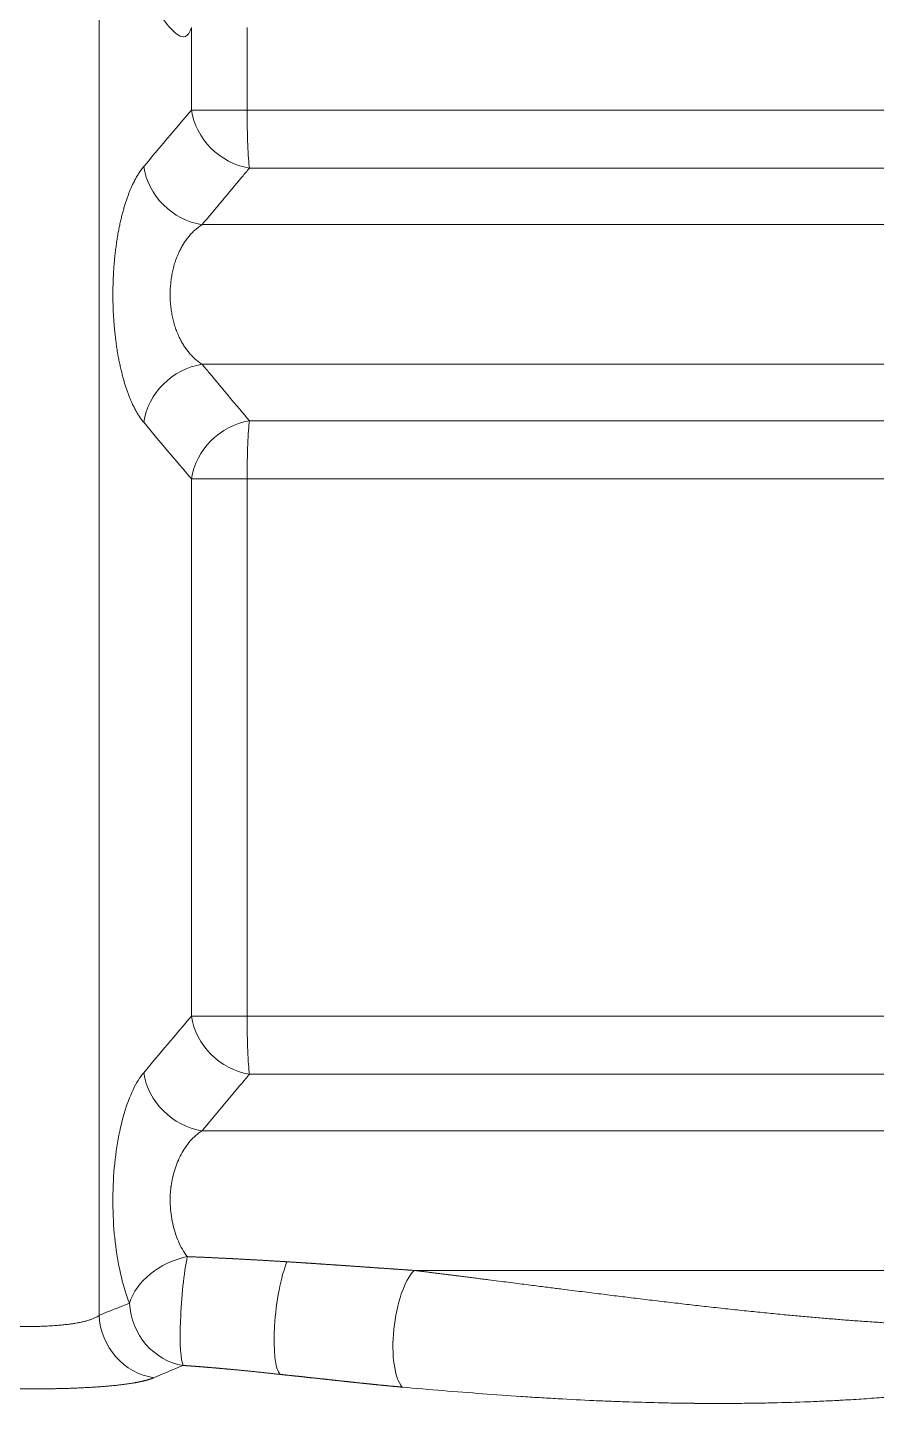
# Model space of a CAD drawing. Header units: millimetres. Extents: x 4664 to 8864, y -38 to 2932.
# Drawn here: x 8250.1 to 8267.56, y 1821.9 to 1850.22 of the extents above; entities that cross this region are included whole.
import ezdxf

# ---------------------------------------------------------------- set-up
doc = ezdxf.new("R2010")
doc.units = ezdxf.units.MM

msp = doc.modelspace()

# ---------------------------------------------------------------- linework, layer by layer
at = {"lineweight": 5}
for p, q in [((8251.568, 1823.71), (8251.568, 1853.103)), ((8253.468, 1850.215), (8253.468, 1848.517)), ((8254.613, 1848.517), (8254.613, 1850.215)), ((8253.468, 1848.517), (8307.049, 1848.517)), ((8254.662, 1847.323), (8306.637, 1847.323)), ((8253.688, 1846.158), (8309.972, 1846.158)), ((8253.688, 1843.285), (8282.217, 1843.285)), ((8275.474, 1842.119), (8254.662, 1842.119)), ((8253.468, 1840.925), (8274.846, 1840.925)), ((8253.468, 1840.925), (8253.468, 1829.869)), ((8254.613, 1829.869), (8254.613, 1840.925)), ((8253.468, 1829.869), (8274.846, 1829.869)), ((8254.662, 1828.674), (8275.474, 1828.674)), ((8253.688, 1827.509), (8282.217, 1827.509)), ((8258.049, 1824.636), (8309.972, 1824.636))]:
    msp.add_line(p, q, dxfattribs=at)
at = {"lineweight": 5, "extrusion": (0, 0, -1)}
for centre, major_axis, ratio, start_param, end_param in [((8254.695, 1848.517), (0.997, -0.843), 0.871092, 0.962939, 2.371211), ((8254.695, 1848.517), (0, 1.306), 0.063029, 3.557424, 4.712389), ((8253.714, 1847.352), (1, -0.84), 0.87029, 0.960013, 2.374005), ((8253.714, 1842.09), (1, 0.84), 0.87029, 3.909181, 5.323172), ((8254.695, 1840.925), (0.997, 0.843), 0.871092, 3.911974, 5.320246), ((8254.695, 1840.925), (0, 1.306), 0.063029, 4.712389, 5.867354), ((8254.695, 1829.869), (-0.997, 0.843), 0.871092, 4.104532, 5.512804), ((8254.695, 1829.869), (0, 1.306), 0.063029, 3.557424, 4.712389), ((8253.714, 1828.704), (-1, 0.84), 0.87029, 4.101606, 5.515597), ((8253.421, 1823.96), (-1.212, -0.485), 0.714518, 0.510791, 1.818857), ((8253.421, 1823.96), (0.095, 1.302), 0.121176, 3.317435, 5.530999), ((8255.488, 1823.766), (0.148, 1.298), 0.217615, 3.320457, 5.62619), ((8258.105, 1823.441), (0.16, 1.296), 0.35862, 3.471847, 5.83836), ((8270.221, 1788.775), (44.076, 0), 0.874817, 4.275413, 4.291011), ((8252.795, 1823.71), (-0.494, 1.209), 0.930648, 3.636054, 5.075781), ((8253.421, 1823.96), (-0.477, 1.216), 0.931354, 3.638724, 5.062539)]:
    msp.add_ellipse(centre, major_axis=major_axis, ratio=ratio, start_param=start_param, end_param=end_param, dxfattribs=at)
at = {"lineweight": 5}
for points, degree, knots in [([(8251.568, 1853.103), (8251.852, 1852.396), (8252.143, 1851.721), (8252.609, 1850.825), (8252.769, 1850.542), (8253.025, 1850.207), (8253.113, 1850.108), (8253.25, 1850.031), (8253.298, 1850.016), (8253.392, 1850.051), (8253.438, 1850.108), (8253.468, 1850.215)], 3, [0, 0, 0, 0, 0.5, 0.5, 0.75, 0.75, 0.875, 0.875, 0.9375, 0.9375, 1, 1, 1, 1]), ([(8252.486, 1847.352), (8252.349, 1847.189), (8252.176, 1846.798), (8252.073, 1846.49), (8251.988, 1846.145), (8251.921, 1845.762), (8251.875, 1845.354), (8251.852, 1844.93), (8251.852, 1844.507), (8251.876, 1844.081), (8251.921, 1843.679), (8251.988, 1843.295), (8252.074, 1842.951), (8252.176, 1842.644), (8252.349, 1842.253), (8252.486, 1842.09)], 2, [0, 0, 0, 0.125, 0.1875, 0.25, 0.3125, 0.375, 0.4375, 0.5, 0.5625, 0.625, 0.6875, 0.75, 0.8125, 0.875, 1, 1, 1]), ([(8253.688, 1846.158), (8253.962, 1846.486), (8254.236, 1846.814), (8254.561, 1847.202), (8254.611, 1847.262), (8254.662, 1847.323)], 3, [0, 0, 0, 0, 0.843933, 0.843933, 1, 1, 1, 1]), ([(8253.688, 1843.285), (8253.663, 1843.3), (8253.639, 1843.317), (8253.591, 1843.352), (8253.568, 1843.371), (8253.524, 1843.411), (8253.481, 1843.452), (8253.421, 1843.519), (8253.365, 1843.59), (8253.314, 1843.664), (8253.283, 1843.715), (8253.262, 1843.754), (8253.251, 1843.774), (8253.239, 1843.797), (8253.233, 1843.808), (8253.23, 1843.814), (8253.229, 1843.817), (8253.228, 1843.818), (8253.228, 1843.819), (8253.227, 1843.82), (8253.227, 1843.82), (8253.227, 1843.82), (8253.227, 1843.82), (8253.227, 1843.82), (8253.227, 1843.82), (8253.211, 1843.853), (8253.18, 1843.922), (8253.139, 1844.03), (8253.105, 1844.141), (8253.077, 1844.254), (8253.056, 1844.37), (8253.04, 1844.487), (8253.034, 1844.565), (8253.031, 1844.624), (8253.03, 1844.653), (8253.029, 1844.688), (8253.029, 1844.705), (8253.029, 1844.713), (8253.029, 1844.717), (8253.029, 1844.719), (8253.029, 1844.72), (8253.029, 1844.8), (8253.033, 1844.878), (8253.045, 1844.995), (8253.056, 1845.073), (8253.077, 1845.188), (8253.105, 1845.301), (8253.139, 1845.412), (8253.166, 1845.483), (8253.188, 1845.536), (8253.199, 1845.562), (8253.213, 1845.592), (8253.22, 1845.607), (8253.223, 1845.614), (8253.225, 1845.618), (8253.226, 1845.62), (8253.226, 1845.62), (8253.227, 1845.621), (8253.227, 1845.621), (8253.227, 1845.621), (8253.227, 1845.621), (8253.227, 1845.621), (8253.227, 1845.621), (8253.24, 1845.648), (8253.268, 1845.701), (8253.314, 1845.778), (8253.365, 1845.852), (8253.42, 1845.923), (8253.48, 1845.99), (8253.523, 1846.031), (8253.568, 1846.071), (8253.591, 1846.089), (8253.639, 1846.125), (8253.663, 1846.142), (8253.688, 1846.158)], 3, [0, 0, 0, 0, 0.03125, 0.03125, 0.0625, 0.0625, 0.09375, 0.125, 0.15625, 0.1875, 0.21875, 0.21875, 0.234375, 0.242187, 0.246094, 0.248047, 0.249023, 0.249512, 0.249756, 0.249878, 0.249939, 0.249969, 0.249985, 0.249985, 0.25, 0.25, 0.28125, 0.3125, 0.34375, 0.375, 0.40625, 0.4375, 0.46875, 0.46875, 0.484375, 0.492187, 0.496094, 0.498047, 0.499023, 0.499023, 0.5, 0.5, 0.5625, 0.5625, 0.59375, 0.625, 0.65625, 0.6875, 0.71875, 0.71875, 0.734375, 0.742187, 0.746094, 0.748047, 0.749023, 0.749512, 0.749756, 0.749878, 0.749939, 0.749969, 0.749985, 0.749985, 0.75, 0.75, 0.78125, 0.8125, 0.84375, 0.875, 0.90625, 0.9375, 0.9375, 0.96875, 0.96875, 1, 1, 1, 1]), ([(8254.662, 1842.119), (8254.388, 1842.446), (8254.114, 1842.774), (8253.79, 1843.163), (8253.739, 1843.224), (8253.688, 1843.285)], 3, [0, 0, 0, 0, 0.843933, 0.843933, 1, 1, 1, 1]), ([(8252.486, 1828.704), (8252.409, 1828.611), (8252.335, 1828.494), (8252.2, 1828.214), (8252.138, 1828.049), (8251.975, 1827.498), (8251.899, 1827.051), (8251.852, 1826.331), (8251.848, 1826.088), (8251.862, 1825.605), (8251.881, 1825.364), (8251.938, 1824.911), (8251.978, 1824.693), (8252.074, 1824.298), (8252.13, 1824.119), (8252.193, 1823.96)], 3, [0, 0, 0, 0, 0.125, 0.125, 0.25, 0.25, 0.5, 0.5, 0.625, 0.625, 0.75, 0.75, 0.875, 0.875, 1, 1, 1, 1]), ([(8253.688, 1827.509), (8253.962, 1827.838), (8254.236, 1828.166), (8254.561, 1828.553), (8254.611, 1828.614), (8254.662, 1828.674)], 3, [0, 0, 0, 0, 0.843933, 0.843933, 1, 1, 1, 1]), ([(8253.382, 1824.919), (8253.346, 1824.967), (8253.313, 1825.017), (8253.252, 1825.123), (8253.224, 1825.178), (8253.174, 1825.294), (8253.151, 1825.353), (8253.112, 1825.476), (8253.096, 1825.538), (8253.068, 1825.665), (8253.057, 1825.73), (8253.04, 1825.86), (8253.034, 1825.925), (8253.029, 1826.055), (8253.029, 1826.12), (8253.033, 1826.217), (8253.036, 1826.249), (8253.04, 1826.296), (8253.042, 1826.32), (8253.046, 1826.347), (8253.047, 1826.361), (8253.048, 1826.368), (8253.049, 1826.371), (8253.049, 1826.373), (8253.049, 1826.374), (8253.049, 1826.374), (8253.049, 1826.375), (8253.049, 1826.375), (8253.049, 1826.375), (8253.049, 1826.375), (8253.057, 1826.43), (8253.067, 1826.486), (8253.092, 1826.597), (8253.106, 1826.652), (8253.141, 1826.761), (8253.16, 1826.815), (8253.204, 1826.921), (8253.229, 1826.972), (8253.282, 1827.073), (8253.311, 1827.121), (8253.374, 1827.213), (8253.408, 1827.258), (8253.48, 1827.34), (8253.519, 1827.379), (8253.6, 1827.449), (8253.643, 1827.481), (8253.688, 1827.509)], 3, [0, 0, 0, 0, 0.0625, 0.0625, 0.125, 0.125, 0.1875, 0.1875, 0.25, 0.25, 0.3125, 0.3125, 0.375, 0.375, 0.4375, 0.4375, 0.46875, 0.46875, 0.484375, 0.492187, 0.496094, 0.498047, 0.499023, 0.499512, 0.499756, 0.499878, 0.499939, 0.499969, 0.499969, 0.5, 0.5, 0.5625, 0.5625, 0.625, 0.625, 0.6875, 0.6875, 0.75, 0.75, 0.8125, 0.8125, 0.875, 0.875, 0.9375, 0.9375, 1, 1, 1, 1]), ([(8255.433, 1824.813), (8255.425, 1824.814), (8255.41, 1824.815), (8255.387, 1824.816), (8255.364, 1824.818), (8255.34, 1824.819), (8255.317, 1824.82), (8255.294, 1824.822), (8255.271, 1824.823), (8255.248, 1824.825), (8255.224, 1824.826), (8255.201, 1824.828), (8255.178, 1824.829), (8255.155, 1824.83), (8255.131, 1824.832), (8255.108, 1824.833), (8255.084, 1824.835), (8255.061, 1824.836), (8255.038, 1824.837), (8255.014, 1824.839), (8254.991, 1824.84), (8254.967, 1824.841), (8254.943, 1824.843), (8254.92, 1824.844), (8254.896, 1824.845), (8254.873, 1824.847), (8254.849, 1824.848), (8254.825, 1824.85), (8254.802, 1824.851), (8254.778, 1824.852), (8254.754, 1824.854), (8254.73, 1824.855), (8254.706, 1824.856), (8254.683, 1824.857), (8254.659, 1824.859), (8254.635, 1824.86), (8254.611, 1824.861), (8254.587, 1824.863), (8254.563, 1824.864), (8254.539, 1824.865), (8254.515, 1824.867), (8254.491, 1824.868), (8254.467, 1824.869), (8254.443, 1824.87), (8254.419, 1824.872), (8254.394, 1824.873), (8254.37, 1824.874), (8254.346, 1824.875), (8254.322, 1824.877), (8254.297, 1824.878), (8254.273, 1824.879), (8254.249, 1824.88), (8254.225, 1824.881), (8254.2, 1824.883), (8254.176, 1824.884), (8254.151, 1824.885), (8254.127, 1824.886), (8254.102, 1824.887), (8254.078, 1824.889), (8254.053, 1824.89), (8254.029, 1824.891), (8254.004, 1824.892), (8253.98, 1824.893), (8253.955, 1824.894), (8253.931, 1824.896), (8253.906, 1824.897), (8253.881, 1824.898), (8253.856, 1824.899), (8253.832, 1824.9), (8253.807, 1824.901), (8253.782, 1824.902), (8253.757, 1824.903), (8253.732, 1824.905), (8253.708, 1824.906), (8253.683, 1824.907), (8253.658, 1824.908), (8253.633, 1824.909), (8253.608, 1824.91), (8253.583, 1824.911), (8253.558, 1824.912), (8253.533, 1824.913), (8253.508, 1824.914), (8253.483, 1824.915), (8253.458, 1824.916), (8253.432, 1824.917), (8253.407, 1824.918), (8253.39, 1824.919), (8253.382, 1824.919)], 3, [0, 0, 0, 0, 0.011294, 0.0226, 0.033916, 0.045244, 0.056583, 0.067933, 0.079294, 0.090667, 0.10205, 0.113445, 0.12485, 0.136267, 0.147695, 0.159135, 0.170585, 0.182047, 0.19352, 0.205003, 0.216499, 0.228005, 0.239522, 0.251051, 0.262591, 0.274142, 0.285704, 0.297278, 0.308862, 0.320458, 0.332065, 0.343683, 0.355313, 0.366953, 0.378605, 0.390268, 0.401942, 0.413628, 0.425325, 0.437033, 0.448752, 0.460482, 0.472224, 0.483977, 0.495741, 0.507516, 0.519302, 0.5311, 0.542909, 0.554729, 0.566561, 0.578404, 0.590258, 0.602123, 0.613999, 0.625887, 0.637786, 0.649696, 0.661618, 0.673551, 0.685495, 0.69745, 0.709417, 0.721394, 0.733384, 0.745384, 0.757396, 0.769419, 0.781453, 0.793498, 0.805555, 0.817623, 0.829703, 0.841793, 0.853895, 0.866008, 0.878133, 0.890269, 0.902416, 0.914574, 0.926744, 0.938925, 0.951117, 0.963321, 0.975536, 0.987762, 1, 1, 1, 1]), ([(8258.049, 1824.636), (8258.042, 1824.636), (8258.027, 1824.637), (8258.006, 1824.639), (8257.984, 1824.64), (8257.962, 1824.642), (8257.94, 1824.643), (8257.918, 1824.645), (8257.896, 1824.646), (8257.874, 1824.648), (8257.853, 1824.649), (8257.831, 1824.651), (8257.809, 1824.652), (8257.787, 1824.654), (8257.765, 1824.655), (8257.743, 1824.657), (8257.721, 1824.658), (8257.699, 1824.66), (8257.678, 1824.661), (8257.656, 1824.663), (8257.634, 1824.664), (8257.612, 1824.666), (8257.59, 1824.667), (8257.568, 1824.669), (8257.546, 1824.67), (8257.524, 1824.672), (8257.502, 1824.673), (8257.48, 1824.675), (8257.458, 1824.676), (8257.437, 1824.678), (8257.415, 1824.679), (8257.393, 1824.681), (8257.371, 1824.682), (8257.349, 1824.684), (8257.327, 1824.685), (8257.305, 1824.687), (8257.283, 1824.688), (8257.261, 1824.69), (8257.239, 1824.691), (8257.217, 1824.693), (8257.195, 1824.695), (8257.173, 1824.696), (8257.151, 1824.698), (8257.129, 1824.699), (8257.107, 1824.701), (8257.085, 1824.702), (8257.063, 1824.704), (8257.042, 1824.705), (8257.02, 1824.707), (8256.998, 1824.708), (8256.976, 1824.71), (8256.954, 1824.711), (8256.932, 1824.713), (8256.91, 1824.714), (8256.888, 1824.716), (8256.866, 1824.718), (8256.844, 1824.719), (8256.822, 1824.721), (8256.8, 1824.722), (8256.778, 1824.724), (8256.756, 1824.725), (8256.734, 1824.727), (8256.712, 1824.728), (8256.69, 1824.73), (8256.668, 1824.731), (8256.646, 1824.733), (8256.624, 1824.734), (8256.602, 1824.736), (8256.58, 1824.737), (8256.558, 1824.739), (8256.536, 1824.74), (8256.514, 1824.742), (8256.492, 1824.743), (8256.47, 1824.745), (8256.448, 1824.746), (8256.426, 1824.748), (8256.404, 1824.749), (8256.382, 1824.751), (8256.36, 1824.752), (8256.338, 1824.754), (8256.315, 1824.755), (8256.293, 1824.757), (8256.271, 1824.758), (8256.249, 1824.76), (8256.227, 1824.761), (8256.205, 1824.763), (8256.183, 1824.764), (8256.161, 1824.766), (8256.139, 1824.767), (8256.117, 1824.769), (8256.095, 1824.77), (8256.073, 1824.772), (8256.051, 1824.773), (8256.029, 1824.775), (8256.007, 1824.776), (8255.985, 1824.778), (8255.963, 1824.779), (8255.941, 1824.781), (8255.919, 1824.782), (8255.897, 1824.784), (8255.874, 1824.785), (8255.852, 1824.786), (8255.83, 1824.788), (8255.808, 1824.789), (8255.786, 1824.791), (8255.764, 1824.792), (8255.742, 1824.794), (8255.72, 1824.795), (8255.698, 1824.796), (8255.676, 1824.798), (8255.654, 1824.799), (8255.632, 1824.801), (8255.61, 1824.802), (8255.587, 1824.804), (8255.565, 1824.805), (8255.543, 1824.806), (8255.521, 1824.808), (8255.499, 1824.809), (8255.477, 1824.811), (8255.455, 1824.812), (8255.44, 1824.813), (8255.433, 1824.813)], 3, [0, 0, 0, 0, 0.008443, 0.016885, 0.025326, 0.033767, 0.042207, 0.050647, 0.059085, 0.067523, 0.075961, 0.084397, 0.092833, 0.101269, 0.109703, 0.118137, 0.12657, 0.135003, 0.143435, 0.151866, 0.160297, 0.168726, 0.177156, 0.185584, 0.194012, 0.202439, 0.210865, 0.219291, 0.227716, 0.236141, 0.244564, 0.252987, 0.26141, 0.269832, 0.278253, 0.286673, 0.295093, 0.303512, 0.31193, 0.320348, 0.328765, 0.337181, 0.345597, 0.354012, 0.362426, 0.37084, 0.379253, 0.387665, 0.396077, 0.404488, 0.412898, 0.421308, 0.429717, 0.438125, 0.446533, 0.45494, 0.463346, 0.471752, 0.480157, 0.488561, 0.496965, 0.505368, 0.51377, 0.522172, 0.530573, 0.538973, 0.547373, 0.555772, 0.56417, 0.572568, 0.580965, 0.589362, 0.597758, 0.606153, 0.614547, 0.622941, 0.631334, 0.639727, 0.648119, 0.65651, 0.664901, 0.673291, 0.68168, 0.690068, 0.698457, 0.706844, 0.715231, 0.723617, 0.732002, 0.740387, 0.748771, 0.757155, 0.765537, 0.77392, 0.782301, 0.790682, 0.799062, 0.807442, 0.815821, 0.8242, 0.832577, 0.840954, 0.849331, 0.857707, 0.866082, 0.874457, 0.882831, 0.891204, 0.899577, 0.907949, 0.91632, 0.924691, 0.933061, 0.941431, 0.9498, 0.958168, 0.966536, 0.974903, 0.983269, 0.991635, 1, 1, 1, 1]), ([(8270.267, 1823.471), (8270.261, 1823.471), (8270.249, 1823.471), (8270.231, 1823.471), (8270.213, 1823.471), (8270.195, 1823.471), (8270.177, 1823.471), (8270.159, 1823.471), (8270.141, 1823.471), (8270.123, 1823.471), (8270.105, 1823.471), (8270.087, 1823.471), (8270.069, 1823.471), (8270.051, 1823.471), (8270.033, 1823.472), (8270.015, 1823.472), (8269.997, 1823.472), (8269.978, 1823.472), (8269.96, 1823.472), (8269.942, 1823.472), (8269.924, 1823.472), (8269.906, 1823.473), (8269.887, 1823.473), (8269.869, 1823.473), (8269.851, 1823.473), (8269.833, 1823.474), (8269.814, 1823.474), (8269.796, 1823.474), (8269.778, 1823.474), (8269.759, 1823.475), (8269.741, 1823.475), (8269.723, 1823.475), (8269.704, 1823.475), (8269.686, 1823.476), (8269.667, 1823.476), (8269.649, 1823.476), (8269.63, 1823.477), (8269.612, 1823.477), (8269.593, 1823.477), (8269.575, 1823.478), (8269.556, 1823.478), (8269.538, 1823.479), (8269.519, 1823.479), (8269.501, 1823.479), (8269.482, 1823.48), (8269.463, 1823.48), (8269.445, 1823.481), (8269.426, 1823.481), (8269.408, 1823.482), (8269.389, 1823.482), (8269.37, 1823.482), (8269.351, 1823.483), (8269.333, 1823.483), (8269.314, 1823.484), (8269.295, 1823.485), (8269.276, 1823.485), (8269.258, 1823.486), (8269.239, 1823.486), (8269.22, 1823.487), (8269.201, 1823.487), (8269.182, 1823.488), (8269.163, 1823.488), (8269.144, 1823.489), (8269.126, 1823.49), (8269.107, 1823.49), (8269.088, 1823.491), (8269.069, 1823.491), (8269.05, 1823.492), (8269.031, 1823.493), (8269.012, 1823.493), (8268.993, 1823.494), (8268.974, 1823.495), (8268.955, 1823.495), (8268.935, 1823.496), (8268.916, 1823.497), (8268.897, 1823.498), (8268.878, 1823.498), (8268.859, 1823.499), (8268.84, 1823.5), (8268.821, 1823.501), (8268.801, 1823.501), (8268.782, 1823.502), (8268.763, 1823.503), (8268.744, 1823.504), (8268.724, 1823.505), (8268.705, 1823.505), (8268.595, 1823.51), (8268.39, 1823.52), (8268.09, 1823.536), (8267.782, 1823.554), (8267.465, 1823.575), (8267.202, 1823.594), (8266.996, 1823.609), (8266.848, 1823.621), (8266.699, 1823.633), (8266.549, 1823.645), (8266.398, 1823.658), (8266.245, 1823.671), (8266.091, 1823.685), (8265.935, 1823.699), (8265.778, 1823.713), (8265.554, 1823.735), (8265.257, 1823.764), (8264.886, 1823.802), (8264.503, 1823.843), (8264.123, 1823.884), (8263.748, 1823.927), (8263.378, 1823.97), (8262.995, 1824.015), (8262.62, 1824.06), (8262.251, 1824.105), (8261.884, 1824.151), (8261.497, 1824.199), (8261.189, 1824.238), (8260.965, 1824.266), (8260.826, 1824.284), (8260.678, 1824.303), (8260.519, 1824.323), (8260.351, 1824.344), (8260.173, 1824.367), (8259.984, 1824.391), (8259.785, 1824.417), (8259.609, 1824.439), (8259.461, 1824.458), (8259.344, 1824.473), (8259.231, 1824.487), (8259.123, 1824.501), (8259.019, 1824.514), (8258.919, 1824.527), (8258.823, 1824.539), (8258.732, 1824.55), (8258.644, 1824.561), (8258.561, 1824.572), (8258.482, 1824.582), (8258.408, 1824.591), (8258.338, 1824.6), (8258.272, 1824.608), (8258.21, 1824.616), (8258.153, 1824.623), (8258.1, 1824.63), (8258.066, 1824.634), (8258.049, 1824.636)], 3, [0, 0, 0, 0, 0.001403, 0.002808, 0.004214, 0.005622, 0.007032, 0.008443, 0.009856, 0.01127, 0.012686, 0.014104, 0.015523, 0.016944, 0.018367, 0.019791, 0.021217, 0.022645, 0.024074, 0.025505, 0.026937, 0.028371, 0.029807, 0.031245, 0.032684, 0.034125, 0.035568, 0.037012, 0.038458, 0.039906, 0.041355, 0.042806, 0.044259, 0.045713, 0.047169, 0.048627, 0.050087, 0.051548, 0.053011, 0.054475, 0.055942, 0.05741, 0.05888, 0.060351, 0.061825, 0.0633, 0.064776, 0.066255, 0.067735, 0.069217, 0.0707, 0.072186, 0.073673, 0.075162, 0.076653, 0.078145, 0.079639, 0.081135, 0.082633, 0.084132, 0.085633, 0.087136, 0.088641, 0.090148, 0.091656, 0.093166, 0.094678, 0.096191, 0.097707, 0.099224, 0.100743, 0.102264, 0.103786, 0.105311, 0.106837, 0.108365, 0.109895, 0.111426, 0.11296, 0.114495, 0.116032, 0.117571, 0.119111, 0.120654, 0.122198, 0.123744, 0.125292, 0.148749, 0.172956, 0.197922, 0.223653, 0.250157, 0.262099, 0.274161, 0.286342, 0.298644, 0.311068, 0.323613, 0.33628, 0.34907, 0.361983, 0.37502, 0.40466, 0.43536, 0.467127, 0.499968, 0.529724, 0.560471, 0.592216, 0.624965, 0.653813, 0.684259, 0.716308, 0.749969, 0.760607, 0.772055, 0.784313, 0.797384, 0.811268, 0.825968, 0.841484, 0.857818, 0.874972, 0.884887, 0.894455, 0.903675, 0.912547, 0.92107, 0.929244, 0.937069, 0.944545, 0.95167, 0.958445, 0.96487, 0.970943, 0.976665, 0.982036, 0.987055, 0.991722, 0.996037, 1, 1, 1, 1]), ([(8251.568, 1823.71), (8251.543, 1823.691), (8251.512, 1823.673), (8251.458, 1823.648), (8251.42, 1823.632), (8251.355, 1823.61), (8251.282, 1823.589), (8251.202, 1823.57), (8251.115, 1823.553), (8251.022, 1823.538), (8250.922, 1823.525), (8250.817, 1823.513), (8250.706, 1823.503), (8250.591, 1823.495), (8250.472, 1823.489), (8250.349, 1823.484), (8250.266, 1823.482), (8250.203, 1823.482), (8250.171, 1823.481), (8250.134, 1823.481), (8250.115, 1823.481), (8250.106, 1823.481), (8250.101, 1823.481), (8250.099, 1823.481), (8250.098, 1823.481), (8250.097, 1823.481), (8250.097, 1823.481), (8250.097, 1823.481), (8250.097, 1823.481), (8250.097, 1823.481), (8250.097, 1823.481), (8250.097, 1823.481), (8250.096, 1823.481), (8250.096, 1823.481), (8250.096, 1823.481), (8250.096, 1823.481), (8250.096, 1823.481), (8250.096, 1823.481), (8250.095, 1823.481), (8250.094, 1823.481), (8250.092, 1823.481), (8250.088, 1823.481), (8250.078, 1823.481), (8250.06, 1823.481), (8250.023, 1823.481), (8249.991, 1823.482), (8249.928, 1823.482), (8249.844, 1823.484), (8249.722, 1823.489), (8249.602, 1823.495), (8249.487, 1823.503), (8249.376, 1823.513), (8249.271, 1823.524), (8249.171, 1823.538), (8249.077, 1823.553), (8248.99, 1823.57), (8248.91, 1823.589), (8248.837, 1823.61), (8248.772, 1823.632), (8248.733, 1823.648), (8248.679, 1823.673), (8248.649, 1823.691), (8248.623, 1823.71)], 3, [0, 0, 0, 0, 0.0625, 0.0625, 0.09375, 0.125, 0.15625, 0.1875, 0.21875, 0.25, 0.28125, 0.3125, 0.34375, 0.375, 0.40625, 0.4375, 0.46875, 0.46875, 0.484375, 0.492188, 0.496094, 0.498047, 0.499023, 0.499512, 0.499756, 0.499878, 0.499939, 0.499969, 0.499985, 0.499992, 0.499992, 0.5, 0.5, 0.500244, 0.500275, 0.500275, 0.500305, 0.500305, 0.500366, 0.500488, 0.500977, 0.501953, 0.503906, 0.507813, 0.515625, 0.53125, 0.53125, 0.5625, 0.59375, 0.625, 0.65625, 0.6875, 0.71875, 0.75, 0.78125, 0.8125, 0.84375, 0.875, 0.90625, 0.9375, 0.9375, 1, 1, 1, 1]), ([(8253.3, 1822.68), (8253.306, 1822.68), (8253.319, 1822.679), (8253.338, 1822.677), (8253.358, 1822.676), (8253.377, 1822.674), (8253.397, 1822.673), (8253.416, 1822.672), (8253.435, 1822.67), (8253.455, 1822.669), (8253.474, 1822.667), (8253.493, 1822.666), (8253.512, 1822.664), (8253.532, 1822.663), (8253.551, 1822.661), (8253.57, 1822.66), (8253.589, 1822.658), (8253.608, 1822.657), (8253.627, 1822.655), (8253.646, 1822.654), (8253.665, 1822.652), (8253.684, 1822.651), (8253.704, 1822.649), (8253.722, 1822.648), (8253.741, 1822.646), (8253.76, 1822.645), (8253.779, 1822.643), (8253.798, 1822.641), (8253.817, 1822.64), (8253.836, 1822.638), (8253.855, 1822.637), (8253.874, 1822.635), (8253.892, 1822.634), (8253.911, 1822.632), (8253.93, 1822.63), (8253.949, 1822.629), (8253.967, 1822.627), (8253.986, 1822.626), (8254.005, 1822.624), (8254.023, 1822.622), (8254.042, 1822.621), (8254.061, 1822.619), (8254.079, 1822.617), (8254.098, 1822.616), (8254.116, 1822.614), (8254.135, 1822.612), (8254.153, 1822.611), (8254.172, 1822.609), (8254.19, 1822.607), (8254.209, 1822.606), (8254.227, 1822.604), (8254.245, 1822.602), (8254.264, 1822.601), (8254.282, 1822.599), (8254.307, 1822.597), (8254.34, 1822.594), (8254.379, 1822.59), (8254.418, 1822.586), (8254.457, 1822.583), (8254.495, 1822.579), (8254.534, 1822.575), (8254.573, 1822.571), (8254.611, 1822.567), (8254.65, 1822.564), (8254.688, 1822.56), (8254.727, 1822.556), (8254.765, 1822.552), (8254.803, 1822.548), (8254.841, 1822.544), (8254.879, 1822.54), (8254.917, 1822.536), (8254.955, 1822.532), (8254.993, 1822.528), (8255.031, 1822.524), (8255.068, 1822.52), (8255.106, 1822.516), (8255.143, 1822.512), (8255.181, 1822.508), (8255.218, 1822.503), (8255.255, 1822.499), (8255.28, 1822.497), (8255.292, 1822.495)], 3, [0, 0, 0, 0, 0.00967, 0.019331, 0.028983, 0.038625, 0.048257, 0.05788, 0.067493, 0.077097, 0.086691, 0.096276, 0.105852, 0.115418, 0.124974, 0.134521, 0.144059, 0.153587, 0.163106, 0.172615, 0.182115, 0.191606, 0.201087, 0.210559, 0.220021, 0.229474, 0.238918, 0.248352, 0.257777, 0.267193, 0.276599, 0.285996, 0.295383, 0.304762, 0.314131, 0.323491, 0.332841, 0.342182, 0.351514, 0.360837, 0.370151, 0.379455, 0.38875, 0.398036, 0.407312, 0.416579, 0.425838, 0.435087, 0.444326, 0.453557, 0.462778, 0.471991, 0.481194, 0.490388, 0.499573, 0.519215, 0.538825, 0.558402, 0.577948, 0.597461, 0.616943, 0.636393, 0.65581, 0.675197, 0.694551, 0.713874, 0.733166, 0.752426, 0.771655, 0.790853, 0.81002, 0.829156, 0.848261, 0.867335, 0.886379, 0.905391, 0.924374, 0.943326, 0.962247, 0.981139, 1, 1, 1, 1]), ([(8247.495, 1822.428), (8247.496, 1822.428), (8247.498, 1822.427), (8247.5, 1822.426), (8247.503, 1822.424), (8247.506, 1822.423), (8247.509, 1822.422), (8247.511, 1822.421), (8247.514, 1822.42), (8247.517, 1822.419), (8247.52, 1822.418), (8247.523, 1822.417), (8247.526, 1822.416), (8247.529, 1822.414), (8247.531, 1822.413), (8247.534, 1822.412), (8247.537, 1822.411), (8247.54, 1822.41), (8247.543, 1822.409), (8247.546, 1822.408), (8247.549, 1822.407), (8247.552, 1822.406), (8247.556, 1822.405), (8247.559, 1822.404), (8247.562, 1822.402), (8247.565, 1822.401), (8247.568, 1822.4), (8247.571, 1822.399), (8247.574, 1822.398), (8247.578, 1822.397), (8247.581, 1822.396), (8247.584, 1822.395), (8247.587, 1822.394), (8247.591, 1822.393), (8247.594, 1822.392), (8247.597, 1822.391), (8247.601, 1822.39), (8247.604, 1822.389), (8247.607, 1822.388), (8247.611, 1822.387), (8247.614, 1822.386), (8247.618, 1822.385), (8247.621, 1822.384), (8247.624, 1822.383), (8247.628, 1822.382), (8247.631, 1822.381), (8247.635, 1822.38), (8247.639, 1822.379), (8247.642, 1822.378), (8247.646, 1822.377), (8247.649, 1822.376), (8247.653, 1822.375), (8247.657, 1822.374), (8247.66, 1822.373), (8247.664, 1822.372), (8247.668, 1822.371), (8247.671, 1822.37), (8247.675, 1822.369), (8247.679, 1822.368), (8247.683, 1822.367), (8247.686, 1822.366), (8247.69, 1822.365), (8247.694, 1822.364), (8247.698, 1822.363), (8247.702, 1822.362), (8247.706, 1822.361), (8247.71, 1822.36), (8247.714, 1822.359), (8247.718, 1822.358), (8247.722, 1822.357), (8247.726, 1822.356), (8247.73, 1822.355), (8247.734, 1822.355), (8247.738, 1822.354), (8247.742, 1822.353), (8247.746, 1822.352), (8247.75, 1822.351), (8247.754, 1822.35), (8247.758, 1822.349), (8247.762, 1822.348), (8247.767, 1822.347), (8247.771, 1822.346), (8247.775, 1822.345), (8247.779, 1822.345), (8247.783, 1822.344), (8247.788, 1822.343), (8247.792, 1822.342), (8247.796, 1822.341), (8247.801, 1822.34), (8247.805, 1822.339), (8247.809, 1822.338), (8247.814, 1822.337), (8247.818, 1822.337), (8247.823, 1822.336), (8247.827, 1822.335), (8247.832, 1822.334), (8247.836, 1822.333), (8247.841, 1822.332), (8247.845, 1822.331), (8247.85, 1822.331), (8247.854, 1822.33), (8247.859, 1822.329), (8247.863, 1822.328), (8247.868, 1822.327), (8247.873, 1822.326), (8247.877, 1822.325), (8247.882, 1822.325), (8247.887, 1822.324), (8247.924, 1822.317), (8247.996, 1822.305), (8248.109, 1822.29), (8248.23, 1822.275), (8248.358, 1822.262), (8248.493, 1822.25), (8248.634, 1822.239), (8248.782, 1822.23), (8248.934, 1822.221), (8249.091, 1822.214), (8249.232, 1822.209), (8249.355, 1822.205), (8249.459, 1822.202), (8249.564, 1822.2), (8249.67, 1822.198), (8249.776, 1822.197), (8249.882, 1822.196), (8249.99, 1822.195), (8250.078, 1822.195), (8250.148, 1822.195), (8250.198, 1822.195), (8250.248, 1822.195), (8250.298, 1822.196), (8250.348, 1822.196), (8250.398, 1822.197), (8250.447, 1822.197), (8250.497, 1822.198), (8250.547, 1822.199), (8250.596, 1822.2), (8250.646, 1822.201), (8250.695, 1822.202), (8250.744, 1822.203), (8250.794, 1822.204), (8250.843, 1822.206), (8250.892, 1822.207), (8250.964, 1822.209), (8251.058, 1822.213), (8251.172, 1822.218), (8251.283, 1822.223), (8251.392, 1822.229), (8251.498, 1822.235), (8251.601, 1822.242), (8251.682, 1822.249), (8251.741, 1822.254), (8251.781, 1822.257), (8251.82, 1822.261), (8251.858, 1822.265), (8251.896, 1822.268), (8251.933, 1822.272), (8251.97, 1822.276), (8252.006, 1822.28), (8252.041, 1822.285), (8252.076, 1822.289), (8252.11, 1822.294), (8252.143, 1822.298), (8252.176, 1822.303), (8252.209, 1822.308), (8252.24, 1822.313), (8252.271, 1822.318), (8252.294, 1822.322), (8252.31, 1822.325), (8252.319, 1822.326), (8252.327, 1822.328), (8252.336, 1822.329), (8252.344, 1822.331), (8252.352, 1822.333), (8252.361, 1822.334), (8252.369, 1822.336), (8252.377, 1822.337), (8252.385, 1822.339), (8252.393, 1822.341), (8252.401, 1822.342), (8252.409, 1822.344), (8252.417, 1822.345), (8252.424, 1822.347), (8252.432, 1822.349), (8252.44, 1822.35), (8252.447, 1822.352), (8252.455, 1822.354), (8252.462, 1822.356), (8252.47, 1822.357), (8252.477, 1822.359), (8252.484, 1822.361), (8252.491, 1822.362), (8252.498, 1822.364), (8252.505, 1822.366), (8252.512, 1822.368), (8252.519, 1822.37), (8252.526, 1822.371), (8252.533, 1822.373), (8252.54, 1822.375), (8252.546, 1822.377), (8252.553, 1822.379), (8252.559, 1822.38), (8252.566, 1822.382), (8252.572, 1822.384), (8252.579, 1822.386), (8252.585, 1822.388), (8252.591, 1822.39), (8252.597, 1822.392), (8252.603, 1822.394), (8252.609, 1822.396), (8252.615, 1822.398), (8252.621, 1822.4), (8252.627, 1822.401), (8252.633, 1822.403), (8252.638, 1822.405), (8252.644, 1822.407), (8252.649, 1822.409), (8252.655, 1822.411), (8252.66, 1822.413), (8252.666, 1822.415), (8252.671, 1822.418), (8252.676, 1822.42), (8252.681, 1822.422), (8252.686, 1822.424), (8252.691, 1822.426), (8252.695, 1822.427), (8252.696, 1822.428)], 3, [0, 0, 0, 0, 0.001188, 0.002374, 0.003561, 0.004746, 0.005931, 0.007116, 0.0083, 0.009483, 0.010666, 0.011848, 0.01303, 0.014211, 0.015391, 0.016571, 0.017751, 0.01893, 0.020108, 0.021286, 0.022464, 0.023641, 0.024817, 0.025994, 0.027169, 0.028345, 0.029519, 0.030694, 0.031868, 0.033041, 0.034214, 0.035387, 0.03656, 0.037732, 0.038903, 0.040075, 0.041246, 0.042416, 0.043587, 0.044757, 0.045927, 0.047096, 0.048265, 0.049434, 0.050603, 0.051771, 0.052939, 0.054107, 0.055274, 0.056442, 0.057609, 0.058776, 0.059943, 0.061109, 0.062276, 0.063442, 0.064608, 0.065774, 0.06694, 0.068105, 0.069271, 0.070436, 0.071601, 0.072767, 0.073932, 0.075097, 0.076261, 0.077426, 0.078591, 0.079756, 0.080921, 0.082085, 0.08325, 0.084415, 0.085579, 0.086744, 0.087909, 0.089073, 0.090238, 0.091403, 0.092568, 0.093733, 0.094898, 0.096063, 0.097228, 0.098393, 0.099558, 0.100724, 0.101889, 0.103055, 0.104221, 0.105387, 0.106553, 0.107719, 0.108886, 0.110053, 0.111219, 0.112387, 0.113554, 0.114721, 0.115889, 0.117057, 0.118225, 0.119394, 0.120563, 0.121732, 0.122901, 0.124071, 0.125241, 0.150482, 0.175511, 0.20042, 0.225306, 0.250265, 0.275471, 0.300471, 0.32537, 0.35027, 0.375276, 0.391019, 0.406675, 0.422272, 0.437834, 0.45339, 0.468966, 0.484588, 0.500283, 0.507584, 0.514876, 0.522162, 0.529445, 0.536727, 0.544011, 0.5513, 0.558597, 0.565904, 0.573225, 0.580561, 0.587917, 0.595294, 0.602695, 0.610124, 0.617582, 0.625071, 0.643141, 0.661082, 0.678932, 0.696727, 0.714507, 0.732309, 0.750171, 0.757518, 0.764853, 0.772179, 0.779498, 0.786812, 0.794124, 0.801437, 0.808752, 0.816072, 0.8234, 0.830737, 0.838088, 0.845452, 0.852834, 0.860236, 0.867659, 0.875107, 0.877259, 0.87941, 0.88156, 0.883709, 0.885857, 0.888004, 0.890151, 0.892297, 0.894443, 0.896588, 0.898732, 0.900876, 0.90302, 0.905163, 0.907306, 0.909449, 0.911592, 0.913735, 0.915877, 0.91802, 0.920162, 0.922305, 0.924448, 0.926591, 0.928735, 0.930879, 0.933023, 0.935168, 0.937313, 0.939459, 0.941605, 0.943752, 0.9459, 0.948049, 0.950199, 0.952349, 0.9545, 0.956653, 0.958806, 0.960961, 0.963117, 0.965274, 0.967432, 0.969592, 0.971753, 0.973916, 0.97608, 0.978245, 0.980413, 0.982582, 0.984752, 0.986925, 0.989099, 0.991275, 0.993453, 0.995633, 0.997816, 1, 1, 1, 1]), ([(8255.292, 1822.495), (8255.298, 1822.495), (8255.311, 1822.493), (8255.329, 1822.491), (8255.348, 1822.489), (8255.366, 1822.487), (8255.384, 1822.486), (8255.403, 1822.484), (8255.421, 1822.482), (8255.44, 1822.48), (8255.458, 1822.478), (8255.476, 1822.476), (8255.495, 1822.474), (8255.513, 1822.472), (8255.531, 1822.47), (8255.549, 1822.468), (8255.568, 1822.466), (8255.586, 1822.464), (8255.604, 1822.462), (8255.622, 1822.46), (8255.64, 1822.458), (8255.659, 1822.457), (8255.677, 1822.455), (8255.695, 1822.453), (8255.713, 1822.451), (8255.731, 1822.449), (8255.749, 1822.447), (8255.767, 1822.445), (8255.785, 1822.443), (8255.803, 1822.441), (8255.821, 1822.439), (8255.839, 1822.437), (8255.857, 1822.435), (8255.875, 1822.433), (8255.893, 1822.431), (8255.911, 1822.429), (8255.929, 1822.427), (8255.946, 1822.426), (8255.964, 1822.424), (8255.982, 1822.422), (8256, 1822.42), (8256.018, 1822.418), (8256.035, 1822.416), (8256.053, 1822.414), (8256.071, 1822.412), (8256.089, 1822.41), (8256.106, 1822.408), (8256.124, 1822.406), (8256.142, 1822.404), (8256.159, 1822.402), (8256.177, 1822.401), (8256.194, 1822.399), (8256.212, 1822.397), (8256.23, 1822.395), (8256.247, 1822.393), (8256.265, 1822.391), (8256.282, 1822.389), (8256.3, 1822.387), (8256.317, 1822.385), (8256.335, 1822.383), (8256.352, 1822.382), (8256.369, 1822.38), (8256.387, 1822.378), (8256.404, 1822.376), (8256.422, 1822.374), (8256.439, 1822.372), (8256.456, 1822.37), (8256.474, 1822.368), (8256.491, 1822.366), (8256.508, 1822.365), (8256.525, 1822.363), (8256.543, 1822.361), (8256.56, 1822.359), (8256.577, 1822.357), (8256.594, 1822.355), (8256.612, 1822.353), (8256.629, 1822.352), (8256.646, 1822.35), (8256.663, 1822.348), (8256.68, 1822.346), (8256.697, 1822.344), (8256.714, 1822.342), (8256.731, 1822.341), (8256.748, 1822.339), (8256.765, 1822.337), (8256.782, 1822.335), (8256.799, 1822.333), (8256.816, 1822.332), (8256.833, 1822.33), (8256.85, 1822.328), (8256.867, 1822.326), (8256.884, 1822.324), (8256.901, 1822.323), (8256.918, 1822.321), (8256.935, 1822.319), (8256.951, 1822.317), (8256.968, 1822.316), (8256.985, 1822.314), (8257.002, 1822.312), (8257.019, 1822.31), (8257.035, 1822.309), (8257.052, 1822.307), (8257.069, 1822.305), (8257.085, 1822.303), (8257.102, 1822.302), (8257.119, 1822.3), (8257.135, 1822.298), (8257.152, 1822.296), (8257.169, 1822.295), (8257.185, 1822.293), (8257.202, 1822.291), (8257.218, 1822.29), (8257.235, 1822.288), (8257.251, 1822.286), (8257.268, 1822.285), (8257.284, 1822.283), (8257.301, 1822.281), (8257.317, 1822.28), (8257.334, 1822.278), (8257.35, 1822.276), (8257.367, 1822.275), (8257.383, 1822.273), (8257.399, 1822.272), (8257.416, 1822.27), (8257.432, 1822.268), (8257.448, 1822.267), (8257.465, 1822.265), (8257.481, 1822.264), (8257.497, 1822.262), (8257.514, 1822.261), (8257.53, 1822.259), (8257.546, 1822.257), (8257.562, 1822.256), (8257.578, 1822.254), (8257.595, 1822.253), (8257.611, 1822.251), (8257.627, 1822.25), (8257.643, 1822.248), (8257.659, 1822.247), (8257.675, 1822.245), (8257.691, 1822.244), (8257.707, 1822.242), (8257.723, 1822.241), (8257.739, 1822.239), (8257.755, 1822.238), (8257.771, 1822.237), (8257.787, 1822.235), (8257.798, 1822.234), (8257.803, 1822.234)], 3, [0, 0, 0, 0, 0.007138, 0.014272, 0.021401, 0.028526, 0.035646, 0.042762, 0.049873, 0.05698, 0.064082, 0.07118, 0.078274, 0.085363, 0.092448, 0.099529, 0.106605, 0.113677, 0.120744, 0.127807, 0.134866, 0.141921, 0.148971, 0.156017, 0.163058, 0.170096, 0.177129, 0.184158, 0.191182, 0.198203, 0.205219, 0.212231, 0.219239, 0.226242, 0.233242, 0.240237, 0.247228, 0.254215, 0.261198, 0.268177, 0.275151, 0.282122, 0.289088, 0.296051, 0.303009, 0.309963, 0.316913, 0.323859, 0.330801, 0.33774, 0.344674, 0.351604, 0.35853, 0.365452, 0.37237, 0.379284, 0.386195, 0.393101, 0.400003, 0.406902, 0.413796, 0.420687, 0.427574, 0.434457, 0.441336, 0.448212, 0.455083, 0.461951, 0.468815, 0.475675, 0.482531, 0.489383, 0.496232, 0.503077, 0.509918, 0.516756, 0.52359, 0.53042, 0.537246, 0.544069, 0.550888, 0.557703, 0.564515, 0.571323, 0.578127, 0.584928, 0.591725, 0.598519, 0.605309, 0.612095, 0.618878, 0.625658, 0.632433, 0.639206, 0.645974, 0.65274, 0.659501, 0.66626, 0.673015, 0.679766, 0.686514, 0.693258, 0.699999, 0.706737, 0.713471, 0.720202, 0.72693, 0.733654, 0.740375, 0.747092, 0.753806, 0.760517, 0.767225, 0.773929, 0.78063, 0.787328, 0.794022, 0.800713, 0.807401, 0.814086, 0.820767, 0.827446, 0.834121, 0.840793, 0.847462, 0.854127, 0.86079, 0.867449, 0.874105, 0.880759, 0.887409, 0.894056, 0.9007, 0.907341, 0.913978, 0.920613, 0.927245, 0.933874, 0.9405, 0.947123, 0.953743, 0.96036, 0.966974, 0.973585, 0.980193, 0.986798, 0.9934, 1, 1, 1, 1]), ([(8257.803, 1822.234), (8258.088, 1822.209), (8258.368, 1822.184), (8258.918, 1822.139), (8259.189, 1822.118), (8259.722, 1822.078), (8259.984, 1822.059), (8260.372, 1822.033), (8260.5, 1822.025), (8260.755, 1822.009), (8260.882, 1822.002), (8261.258, 1821.981), (8261.505, 1821.968), (8261.87, 1821.951), (8261.991, 1821.946), (8262.17, 1821.939), (8262.229, 1821.937), (8262.348, 1821.933), (8262.407, 1821.931), (8262.7, 1821.921), (8262.931, 1821.915), (8263.272, 1821.907), (8263.385, 1821.905), (8263.553, 1821.903), (8263.636, 1821.902), (8263.733, 1821.9), (8263.781, 1821.9), (8263.805, 1821.9), (8263.818, 1821.9), (8263.824, 1821.899), (8263.827, 1821.899), (8263.828, 1821.899), (8263.829, 1821.899), (8263.829, 1821.899), (8263.829, 1821.899), (8263.829, 1821.899), (8263.83, 1821.899), (8263.83, 1821.899), (8263.83, 1821.899), (8263.968, 1821.898), (8264.243, 1821.897), (8264.646, 1821.898), (8265.04, 1821.902), (8265.296, 1821.907), (8265.677, 1821.915), (8265.925, 1821.923), (8266.287, 1821.937), (8266.407, 1821.942), (8266.584, 1821.951), (8266.672, 1821.955), (8266.773, 1821.96), (8266.824, 1821.963), (8266.849, 1821.964), (8266.862, 1821.965), (8266.868, 1821.965), (8266.871, 1821.966), (8266.873, 1821.966), (8266.874, 1821.966), (8266.874, 1821.966), (8266.874, 1821.966), (8266.874, 1821.966), (8266.874, 1821.966), (8266.874, 1821.966), (8266.874, 1821.966), (8267.019, 1821.974), (8267.305, 1821.991), (8267.725, 1822.022), (8268.136, 1822.056), (8268.538, 1822.093), (8268.931, 1822.134), (8269.315, 1822.178), (8269.688, 1822.226), (8269.931, 1822.259), (8270.05, 1822.276)], 3, [0, 0, 0, 0, 0.0625, 0.0625, 0.125, 0.125, 0.1875, 0.1875, 0.21875, 0.21875, 0.25, 0.25, 0.3125, 0.3125, 0.34375, 0.34375, 0.359375, 0.359375, 0.375, 0.375, 0.4375, 0.4375, 0.46875, 0.46875, 0.484375, 0.492187, 0.496094, 0.498047, 0.499023, 0.499512, 0.499756, 0.499878, 0.499939, 0.499969, 0.499985, 0.499992, 0.499996, 0.499996, 0.5, 0.5, 0.53125, 0.5625, 0.59375, 0.625, 0.625, 0.6875, 0.6875, 0.71875, 0.71875, 0.734375, 0.742187, 0.746094, 0.748047, 0.749023, 0.749512, 0.749756, 0.749878, 0.749939, 0.749969, 0.749985, 0.749992, 0.749996, 0.749996, 0.75, 0.75, 0.78125, 0.8125, 0.84375, 0.875, 0.90625, 0.9375, 0.96875, 1, 1, 1, 1])]:
    msp.add_open_spline(points, degree=degree, knots=knots, dxfattribs=at)
for points in [[(8253.468, 1848.517), (8253.141, 1848.13), (8252.813, 1847.742), (8252.486, 1847.352)], [(8252.486, 1842.09), (8252.813, 1841.7), (8253.141, 1841.312), (8253.468, 1840.925)], [(8253.468, 1829.869), (8253.141, 1829.481), (8252.813, 1829.093), (8252.486, 1828.704)], [(8252.696, 1822.428), (8252.897, 1822.514), (8253.098, 1822.598), (8253.3, 1822.68)]]:
    msp.add_open_spline(points, degree=3, dxfattribs=at)

doc.saveas('drawing.dxf')
